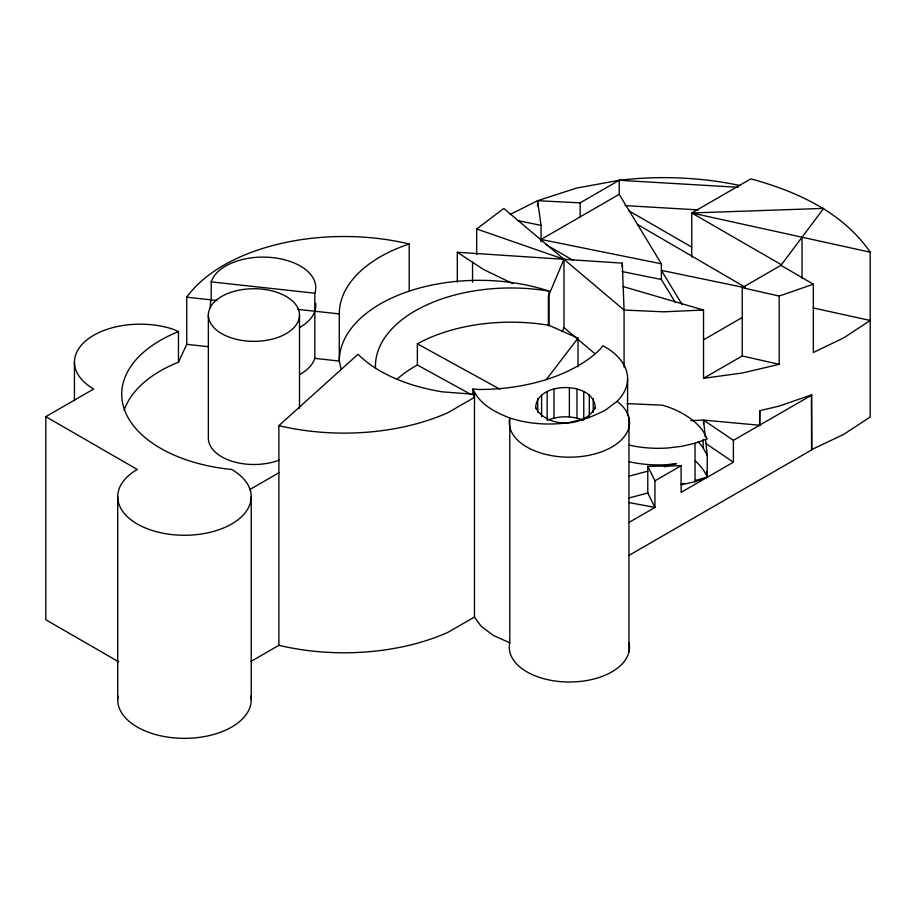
<?xml version="1.0" encoding="UTF-8"?>
<svg xmlns="http://www.w3.org/2000/svg" width="916" height="916" viewBox="0 0 916 916"><rect width="100%" height="100%" fill="white"/><g stroke="black" fill="none" stroke-linecap="round" stroke-linejoin="round"><path stroke-width="1.37" d="M628.651 555.577L811.828 449.813L811.542 394.876L779.195 406.109L759.776 410.677L759.536 425.242L703.522 420.078L690.756 420.65M476.675 254.591L476.675 228.989L563.981 259.297L548.386 296.12L548.386 325.993M562.31 331.523L563.981 327.573L563.981 259.297M124.141 410.322A132.133 76.28 0 0 1 178.46 362.175L186.749 344.336L186.749 297.185A170.261 98.298 0 0 1 409.212 243.988L409.212 291.128M595.263 408.502C595.675 380.575 535.253 380.575 535.665 408.502M595.263 407.54C584.774 428.173 546.154 428.173 535.665 407.54M546.268 379.636L578.019 338.164L549.05 325.329A135.534 78.249 0 0 0 417.364 343.832L417.364 365.003A135.534 78.249 0 0 0 397.052 379.19M278.888 425.631L358.019 354.286A139.85 80.745 0 0 0 442.932 391.899L472.874 394.178L474.465 397.349L447.706 412.795A170.261 98.298 0 0 1 278.888 425.631L278.888 645.299L251.053 661.375M476.675 228.989L503.789 208.459L624.082 310.055L663.802 311.818L703.522 310.032L703.522 378.308L742.292 373.018L779.195 364.339L779.195 296.063L813.339 284.212L813.339 352.488L843.922 337.752L870.2 320.463L813.168 307.936M617.075 401.345L604.594 410.746L588.324 417.948L569.386 422.482A78.547 45.342 0 0 1 509.788 417.948C495.052 412.36 479.411 404.128 472.874 389.014L479.137 389.495A139.85 80.745 0 0 0 600.243 349.122L602.659 345.756L604.594 346.614A78.547 45.342 0 0 1 617.075 401.345A60.113 34.705 0 0 1 584.946 456.008A60.113 34.705 0 0 1 509.788 417.948L509.788 642.78A60.113 34.705 0 0 0 569.386 682.008A60.113 34.705 0 0 0 628.983 642.78M118.725 661.856L45.8 619.754L45.8 416.654L93.695 389.002A65.792 37.991 0 0 1 88.028 339.023A65.792 37.991 0 0 1 173.113 329.245L178.46 331.615L178.46 362.175M510.052 214.504L537.566 200.707L580.137 202.848L619.216 180.28A219.416 126.683 0 0 1 740.151 185.559M738.113 187.288L619.216 180.28L619.216 194.329L541.058 239.454L661.375 263.797L661.375 279.483L675.424 302.646M691.752 257.087L691.752 212.981L750.845 178.86C796.37 191.238 842.709 212.088 870.2 252.186L870.2 416.986L843.922 434.276L811.542 449.642L811.542 394.876M249.839 489.545L278.888 472.77M703.522 378.308L742.235 355.969L742.235 287.693L780.947 265.342L813.339 284.212M703.522 339.836L742.235 317.486M628.811 522.544L654.951 507.453L654.951 480.808L681.103 465.717L681.103 492.361L733.395 462.168L733.395 440.333L703.522 420.078L703.522 424.165M733.395 440.333L811.828 395.048M474.465 392.185L474.465 617.018L447.706 632.464A170.261 98.298 0 0 1 278.888 645.299M629.235 445.153A80.642 46.556 0 0 0 667.524 448.016L681.653 446.344L695.038 443.241L707.244 438.821L703.167 431.299A89.161 51.479 0 0 0 669.058 407.288L662.44 405.193L626.922 403.613M681.653 484.782L695.038 481.69L707.244 477.259L707.244 455.435L705.606 439.875M548.295 419.952C559.207 415.738 571.721 415.738 582.622 419.952M537.566 206.295L537.566 200.707L576.576 188.078L619.216 180.28M628.582 476.274L647.784 471.179M664.237 466.828L676.581 463.553L667.524 464.63A80.642 46.556 0 0 1 629.235 461.756M628.582 498.098L647.784 493.014L647.784 466.37L681.103 465.717M680.577 484.324L684.573 483.27M695.244 480.442L707.244 477.259L706.648 471.603M691.752 212.981L823.679 208.39L781.394 264.735L691.752 212.981L870.2 252.186M624.884 205.585L698.484 209.913M457.324 282.139L457.324 252.278L622.285 263.132L624.082 310.055L624.082 366.95M210.417 307.81A52.739 30.446 0 0 1 211.207 299.875L211.207 281.865L314.829 293.223L314.829 358.374A52.739 30.446 0 0 1 299.818 374.495M186.749 297.185L216.886 300.494M297.792 309.368L339.286 313.913A139.85 80.745 0 0 1 409.212 243.988M186.749 344.336L208.482 346.717M314.829 358.374L339.286 361.053A139.85 80.745 0 0 1 549.05 291.128L549.05 325.329M628.662 502.483L654.951 507.453L647.784 493.014M622.193 271.56L661.375 279.483M743.403 287.372L661.375 270.38L682.077 304.501M517.597 220.516L541.058 225.416L541.058 241.801M742.235 287.693L779.195 296.063M742.235 355.969L779.195 364.339M623.178 286.594L703.522 310.032M509.788 642.78L493.518 635.567L481.037 626.178L474.465 617.018M512.949 283.662L483.625 269.544L457.324 252.278M417.364 343.832L499.884 389.185M417.364 365.003L471.133 394.544M629.052 210.92L691.752 247.125M545.982 244.641L573.061 260.281M45.8 416.654L137.263 469.461A66.765 38.552 0 0 0 137.263 523.975A66.765 38.552 0 0 0 231.679 523.975A66.765 38.552 0 0 0 231.679 469.461A132.133 76.28 0 0 1 124.885 410.86A132.133 76.28 0 0 1 178.46 331.615M637.57 224.512L745.384 287.326M705.824 443.47L733.395 462.168M563.981 327.573L594.576 353.416M619.216 194.329L661.375 263.797M698.118 441.81A89.161 51.479 0 0 1 703.167 447.913L707.244 455.435M647.784 466.37L654.951 480.808M341.187 369.411L339.286 361.053L339.286 313.913M537.566 200.707L541.058 225.416M703.522 420.078L705.309 437.046M802.05 237.21L802.05 278.464M759.776 410.677L759.776 425.677M703.167 439.611L703.167 447.913M695.038 443.241L695.038 481.69M628.983 417.948L628.983 651.837M627.597 378.674L627.597 415.669M622.285 263.132L622.285 267.3M593.236 398.632L593.236 412.36M589.309 394.704L589.309 416.666M583.755 391.51L583.755 420.33M580.137 202.848L580.137 216.897M578.019 338.164L578.019 366.652M576.966 389.243L576.966 418.062M569.386 388.063L569.386 416.895M553.962 389.243L553.962 418.062M547.161 391.51L547.161 420.33M541.619 394.704L541.619 416.666M537.692 398.632L537.692 412.36M472.874 389.014L472.874 394.178M472.553 262.274L472.553 282.185M299.498 315.035A45.571 26.312 0 0 1 231.141 337.821A45.571 26.312 0 0 1 231.141 292.25A45.571 26.312 0 0 1 299.498 315.035L299.498 408.467M251.236 496.724L251.236 699.813M208.356 315.035L208.356 438.203A45.571 26.312 0 0 0 232.446 461.401A45.571 26.312 0 0 0 279.231 460.084M117.706 496.724L117.706 699.813M74.425 362.141L74.425 400.761M315.608 303.299A52.739 30.446 0 0 1 299.818 327.356M375.491 368.484A135.534 78.249 0 0 1 549.05 291.128M250.915 696.034A66.765 38.552 0 0 1 184.471 738.353A66.765 38.552 0 0 1 118.027 696.034M695.358 461A89.161 51.479 0 0 1 707.244 477.259M211.207 281.865A52.739 30.446 0 0 1 272.853 257.636A52.739 30.446 0 0 1 314.829 293.223"/></g></svg>
